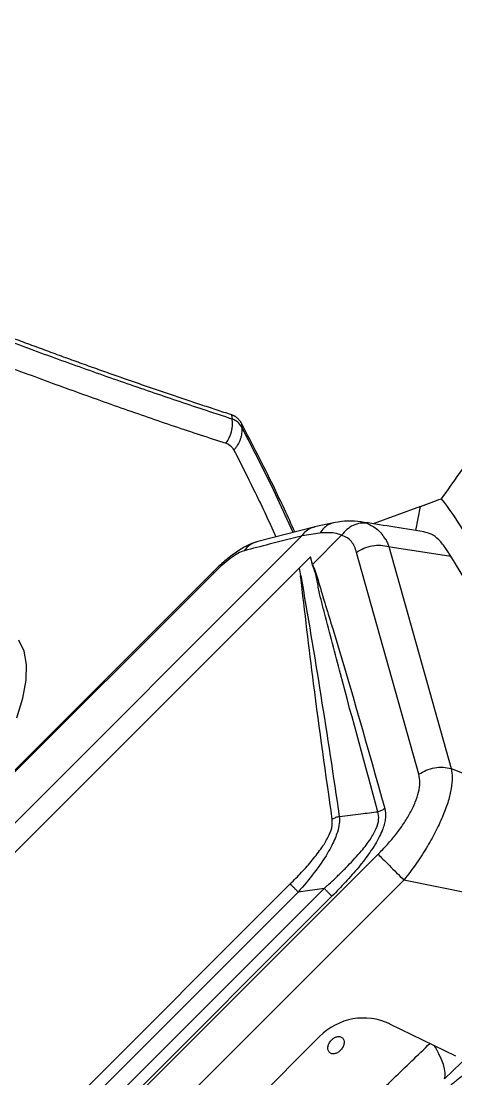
# Model space of a CAD drawing. Extents: x -2 to 78, y -19 to 124.
# Drawn here: x 67.95 to 71.39, y 10.39 to 18.75 of the extents above; entities that cross this region are included whole.
import ezdxf

# ---------------------------------------------------------------- set-up
doc = ezdxf.new("R2010")
doc.units = 0
doc.header["$MEASUREMENT"] = 0
doc.layers.add('1', color=4, linetype='Continuous')
doc.layers.add('GEOMETRY', color=2, linetype='Continuous', lineweight=25)

# ---------------------------------------------------------------- blocks, each defined once
blk = doc.blocks.new('2026 BEAM 220')
at = {"layer": 'GEOMETRY'}
for p, q in [((71.5927, 15.6391), (71.5972, 15.6058)), ((71.6709, 15.5726), (71.6736, 15.5406)), ((73.0858, 14.9135), (72.7138, 14.7769)), ((73.0494, 14.7236), (73.0857, 14.9135)), ((72.2529, 14.7535), (71.7996, 14.6367)), ((72.4123, 14.7873), (72.2494, 14.7521)), ((72.6121, 14.7923), (72.6626, 14.7811)), ((72.1496, 14.6804), (65.7077, 8.2384)), ((72.1516, 14.6824), (72.1496, 14.6804)), ((72.2901, 14.703), (72.1516, 14.6824)), ((72.4629, 14.6867), (72.2324, 14.4562)), ((72.8375, 14.5962), (73.3307, 12.8401)), ((72.8375, 14.5962), (72.8661, 14.5918)), ((72.8661, 14.5918), (73.3261, 14.521)), ((72.2172, 14.5157), (72.1306, 14.4291)), ((72.2324, 14.4562), (72.2172, 14.5157)), ((73.0742, 12.7948), (72.581, 14.551)), ((74.6781, 12.299), (73.3261, 14.521)), ((72.1306, 14.4291), (65.9589, 8.2574)), ((71.447, 14.3974), (65.9906, 8.941)), ((72.1396, 14.3661), (72.1306, 14.4291)), ((72.2331, 14.4541), (72.2324, 14.4562)), ((71.4543, 14.3901), (65.998, 8.9337)), ((73.3307, 12.8401), (74.6781, 12.299)), ((68.2261, 7.6365), (72.7516, 12.162)), ((72.9561, 11.9576), (68.4304, 7.432)), ((68.461, 8.3311), (72.0568, 11.927)), ((68.4964, 8.0624), (72.3256, 11.8916)), ((72.3256, 11.8916), (72.1204, 11.8635)), ((73.4916, 11.8481), (72.956, 11.9576)), ((72.1204, 11.8635), (68.5246, 8.2676)), ((72.3868, 11.8304), (68.5576, 8.0012)), ((73.3664, 10.5656), (72.8444, 10.8192)), ((69.6685, 8.1002), (72.2878, 10.7195)), ((73.277, 10.3853), (73.4734, 10.5741)), ((73.277, 10.3853), (73.4734, 10.5741))]:
    blk.add_line(p, q, dxfattribs=at)
at = {"layer": 'GEOMETRY', "flags": 128}
for points in [[(72.0812, 14.7093), (71.9249, 15.0444), (71.8344, 15.2283), (71.6736, 15.5406), (71.6736, 15.5406), (71.6736, 15.5406)], [(71.447, 14.3974), (71.4477, 14.3967), (71.4543, 14.3901)], [(69.8946, 13.2414), (69.943, 13.3978), (69.9689, 13.5388), (69.9718, 13.6633), (69.9518, 13.7697), (69.9095, 13.8558)], [(73.277, 10.3853), (73.2826, 10.4063), (73.2829, 10.4324), (73.278, 10.4633), (73.268, 10.4988), (73.2528, 10.5386), (73.2326, 10.5825), (73.2076, 10.6301), (73.1978, 10.6475)]]:
    blk.add_lwpolyline(points, dxfattribs=at)
at = {"layer": 'GEOMETRY'}
for centre, radius, start, end in [((71.3327, 15.5705), 0.2669, 324.19994, 7.6039), ((71.8505, 14.4475), 0.196, 105.08116, 143.49676), ((73.2969, 7.0912), 3.8587, 201.64607, 68.35381), ((73.2969, 7.0912), 3.8587, 201.64596, 68.35388), ((73.2969, 7.0912), 3.6322, 197.5564, 72.44414)]:
    blk.add_arc(centre, radius, start, end, dxfattribs=at)
blk.add_ellipse((72.6256, 10.364), major_axis=(0.1929, 0.467), ratio=0.96522, start_param=6.224678, end_param=7.447569, dxfattribs=at)
for points, knots in [([(73.253, 14.9757), (73.3018, 15.0417), (73.4109, 15.195), (73.5718, 15.4416), (73.7332, 15.7163), (73.8818, 15.9982), (74.0173, 16.2866), (74.1393, 16.5809), (74.2837, 16.9805), (74.4294, 17.4916), (74.5271, 18.014), (74.5703, 18.3832), (74.5875, 18.5949), (74.5934, 18.7009), (74.596, 18.754)], [0, 0, 0, 0, 0.0482664, 0.1107664, 0.1732664, 0.2357664, 0.2982664, 0.3607664, 0.4232664, 0.5482664, 0.6732664, 0.7357664, 0.7670164, 0.7982664, 0.7982664, 0.7982664, 0.7982664]), ([(71.5927, 15.6391), (71.5726, 15.6456), (71.5324, 15.6587), (71.4717, 15.6786), (71.4107, 15.6987), (71.3495, 15.719), (71.2879, 15.7395), (71.2261, 15.7602), (71.164, 15.7811), (71.1016, 15.8022), (71.0389, 15.8235), (70.9759, 15.845), (70.9126, 15.8667), (70.849, 15.8887), (70.7852, 15.9108), (70.7211, 15.9333), (70.6567, 15.9559), (70.592, 15.9788), (70.527, 16.0019), (70.4618, 16.0252), (70.3963, 16.0488), (70.3306, 16.0725), (70.2646, 16.0965), (70.1983, 16.1207), (70.1318, 16.1451), (70.065, 16.1697), (69.998, 16.1946), (69.9308, 16.2196), (69.8632, 16.2448), (69.7955, 16.2703), (69.7275, 16.2959), (69.6593, 16.3218), (69.5908, 16.3478), (69.522, 16.374), (69.4531, 16.4005), (69.3838, 16.4271), (69.3143, 16.4539), (69.2446, 16.4809), (69.1746, 16.5081), (69.1043, 16.5355), (69.0338, 16.563), (68.9417, 16.5992), (68.8276, 16.6441), (68.691, 16.6982), (68.5534, 16.753), (68.4149, 16.8084), (68.2754, 16.8646), (68.1349, 16.9215), (68.0404, 16.9599), (67.9931, 16.9792)], [0, 0, 0, 0, 0.01875, 0.0375002, 0.0562503, 0.0750005, 0.0937508, 0.112501, 0.1312511, 0.1500012, 0.1687512, 0.187501, 0.2062507, 0.2250003, 0.24375, 0.2624998, 0.2812497, 0.2999996, 0.3187497, 0.3374999, 0.3562501, 0.3750004, 0.3937507, 0.4125008, 0.4312507, 0.4500006, 0.4687504, 0.4875003, 0.5062504, 0.5250007, 0.5437511, 0.5625015, 0.5812518, 0.6000019, 0.6187519, 0.6375017, 0.6562514, 0.675001, 0.6937507, 0.7125003, 0.73125, 0.7499997, 0.7857138, 0.8214281, 0.8571426, 0.8928572, 0.9285717, 0.964286, 1, 1, 1, 1]), ([(71.5972, 15.6058), (71.4633, 15.6493), (71.3272, 15.6943), (71.0507, 15.7875), (70.9102, 15.8355), (70.6253, 15.9341), (70.4808, 15.9848), (70.188, 16.0901), (70.0397, 16.1445), (69.7396, 16.2566), (69.5878, 16.3143), (69.2803, 16.4327), (69.1247, 16.4932), (68.6519, 16.6791), (68.3288, 16.8085), (67.9972, 16.9439)], [0, 0, 0, 0, 0.125, 0.125, 0.25, 0.25, 0.375, 0.375, 0.5, 0.5, 0.625, 0.625, 0.75, 0.75, 1, 1, 1, 1]), ([(67.9502, 16.757), (68.2819, 16.6217), (68.6049, 16.4923), (69.2348, 16.2447), (69.5415, 16.1265), (69.9907, 15.9581), (70.1386, 15.9034), (70.4308, 15.797), (70.5751, 15.7453), (70.86, 15.6449), (71.0007, 15.5963), (71.2087, 15.5263), (71.2776, 15.5034), (71.4143, 15.4584), (71.482, 15.4362), (71.5491, 15.4143)], [0, 0, 0, 0, 0.25, 0.25, 0.5, 0.5, 0.625, 0.625, 0.75, 0.75, 0.875, 0.875, 0.9375, 0.9375, 1, 1, 1, 1]), ([(71.6709, 15.5726), (71.6697, 15.5749), (71.6671, 15.5795), (71.663, 15.586), (71.6585, 15.5923), (71.6538, 15.5982), (71.6489, 15.6038), (71.6437, 15.609), (71.6382, 15.614), (71.6324, 15.6186), (71.6264, 15.6229), (71.6202, 15.6268), (71.6137, 15.6304), (71.6069, 15.6336), (71.5999, 15.6366), (71.5951, 15.6382), (71.5927, 15.6391)], [0, 0, 0, 0, 0.0714288, 0.1428582, 0.2142883, 0.2857186, 0.357149, 0.4285792, 0.5000089, 0.5714378, 0.6428659, 0.7142932, 0.7857198, 0.857146, 0.9285725, 1, 1, 1, 1]), ([(72.0937, 14.7125), (72.0389, 14.8321), (71.9137, 15.1055), (71.7583, 15.4044), (71.6709, 15.5726)], [0, 0, 0, 0, 0.437438, 1, 1, 1, 1]), ([(71.6736, 15.5406), (71.675, 15.5246), (71.6747, 15.5087), (71.6716, 15.4849), (71.6702, 15.477), (71.6665, 15.4611), (71.6642, 15.4532), (71.6563, 15.4301), (71.6494, 15.4152), (71.6369, 15.3938), (71.6323, 15.3868), (71.6226, 15.3734), (71.6174, 15.3669), (71.6118, 15.3607)], [0, 0, 0, 0, 0.25, 0.25, 0.375, 0.375, 0.5, 0.5, 0.75, 0.75, 0.875, 0.875, 1, 1, 1, 1]), ([(71.6118, 15.3607), (71.6646, 15.256), (71.7494, 15.0882), (71.8591, 14.859), (71.9147, 14.7373), (71.9437, 14.6738)], [0, 0, 0, 0, 0.442193, 0.709317, 1, 1, 1, 1]), ([(72.251, 14.7506), (72.2431, 14.7489), (72.2181, 14.7435), (72.1801, 14.7206), (72.1557, 14.6937), (72.1435, 14.6802)], [0, 0, 0, 0, 0.18772, 0.594072, 1, 1, 1, 1]), ([(72.4112, 14.7864), (72.397, 14.7834), (72.3658, 14.7768), (72.3235, 14.7479), (72.3011, 14.7178), (72.2901, 14.703)], [0, 0, 0, 0, 0.298611, 0.655176, 1, 1, 1, 1]), ([(72.617, 14.7921), (72.5824, 14.7957), (72.5158, 14.8025), (72.445, 14.7924), (72.4109, 14.7876)], [0, 0, 0, 0, 0.518316, 1, 1, 1, 1]), ([(72.6626, 14.7811), (72.645, 14.7821), (72.6092, 14.7841), (72.5547, 14.7661), (72.5037, 14.7344), (72.4765, 14.7026), (72.4632, 14.687)], [0, 0, 0, 0, 0.245715, 0.499928, 0.754179, 1, 1, 1, 1]), ([(73.116, 14.7131), (73.028, 14.727), (72.8604, 14.7535), (72.6922, 14.7803), (72.6122, 14.7931)], [0, 0, 0, 0, 0.524392, 1, 1, 1, 1]), ([(72.6626, 14.7811), (72.6925, 14.7668), (72.7515, 14.7384), (72.7909, 14.6818), (72.8104, 14.6538)], [0, 0, 0, 0, 0.504499, 1, 1, 1, 1]), ([(72.1435, 14.6802), (72.0595, 14.6585), (71.9094, 14.6197), (71.7591, 14.581), (71.693, 14.564)], [0, 0, 0, 0, 0.56, 1, 1, 1, 1]), ([(72.1497, 14.6803), (72.1492, 14.6799), (72.1483, 14.6791), (72.1469, 14.6784), (72.1458, 14.6779), (72.1445, 14.6779), (72.1434, 14.6783), (72.1435, 14.6796), (72.1435, 14.6802)], [0, 0, 0, 0, 0.106751, 0.213208, 0.330979, 0.468841, 0.737254, 1, 1, 1, 1]), ([(72.4632, 14.687), (72.445, 14.6927), (72.4092, 14.7041), (72.3504, 14.708), (72.3108, 14.7047), (72.2901, 14.703)], [0, 0, 0, 0, 0.329137, 0.650204, 1, 1, 1, 1]), ([(72.4629, 14.6867), (72.463, 14.6868), (72.463, 14.6868), (72.4631, 14.6869), (72.4632, 14.687)], [0, 0, 0, 0, 0.560067, 1, 1, 1, 1]), ([(72.581, 14.551), (72.576, 14.5667), (72.566, 14.598), (72.5418, 14.6378), (72.5079, 14.6686), (72.4779, 14.6807), (72.4629, 14.6867)], [0, 0, 0, 0, 0.249787, 0.499296, 0.749124, 1, 1, 1, 1]), ([(72.8117, 14.655), (72.8162, 14.6456), (72.8251, 14.6269), (72.8334, 14.6065), (72.8375, 14.5962)], [0, 0, 0, 0, 0.498796, 1, 1, 1, 1]), ([(73.2886, 14.5805), (73.2702, 14.6053), (73.2334, 14.655), (73.173, 14.6989), (73.132, 14.708), (73.1128, 14.7123)], [0, 0, 0, 0, 0.345481, 0.693377, 1, 1, 1, 1]), ([(71.8001, 14.6368), (71.7736, 14.6279), (71.7201, 14.6099), (71.6309, 14.5547), (71.5376, 14.4837), (71.4777, 14.4267), (71.447, 14.3974)], [0, 0, 0, 0, 0.236071, 0.477194, 0.731996, 1, 1, 1, 1]), ([(71.693, 14.564), (71.6769, 14.5579), (71.6446, 14.5457), (71.5823, 14.5031), (71.5177, 14.4513), (71.4757, 14.4107), (71.4543, 14.3901)], [0, 0, 0, 0, 0.249073, 0.499064, 0.745848, 1, 1, 1, 1]), ([(73.3261, 14.5209), (73.32, 14.5309), (73.3077, 14.551), (73.2949, 14.5707), (73.2886, 14.5805)], [0, 0, 0, 0, 0.499338, 1, 1, 1, 1]), ([(72.7506, 12.4988), (72.6506, 12.8621), (72.5066, 13.3853), (72.3605, 13.9417), (72.3031, 14.1662), (72.2795, 14.2621), (72.2663, 14.3651), (72.2429, 14.4236), (72.2313, 14.4526)], [0, 0, 0, 0, 0.559957, 0.806347, 0.854751, 0.903289, 0.952043, 1, 1, 1, 1]), ([(72.2331, 14.4541), (72.2352, 14.4496), (72.2554, 14.4062), (72.3039, 14.2329), (72.5014, 13.6011), (72.6702, 13), (72.804, 12.5233)], [0, 0, 0, 0, 0.007721, 0.074655, 0.266185, 1, 1, 1, 1]), ([(72.3893, 12.4378), (72.3387, 12.7949), (72.2482, 13.4327), (72.1722, 14.0805), (72.1387, 14.3655)], [0, 0, 0, 0, 0.560011, 1, 1, 1, 1]), ([(72.1405, 14.3667), (72.1941, 14.0514), (72.3012, 13.4208), (72.3971, 12.7808), (72.4451, 12.4609)], [0, 0, 0, 0, 0.500104, 1, 1, 1, 1]), ([(73.3307, 12.8401), (73.3339, 12.8168), (73.3403, 12.7693), (73.3316, 12.6822), (73.3081, 12.5827), (73.2682, 12.4718), (73.2127, 12.3514), (73.1418, 12.2233), (73.0566, 12.0894), (72.9901, 12.0023), (72.956, 11.9577)], [0, 0, 0, 0, 0.106091, 0.216747, 0.332036, 0.452511, 0.57882, 0.711898, 0.852403, 1, 1, 1, 1]), ([(72.7516, 12.162), (72.7765, 12.1877), (72.8257, 12.2385), (72.8933, 12.3198), (72.9539, 12.4027), (73.0063, 12.4883), (73.0474, 12.5728), (73.0744, 12.6549), (73.086, 12.7315), (73.0781, 12.7737), (73.0742, 12.7948)], [0, 0, 0, 0, 0.126547, 0.249919, 0.377175, 0.499718, 0.627528, 0.749863, 0.875036, 1, 1, 1, 1]), ([(72.3256, 11.8916), (72.3472, 11.9113), (72.3901, 11.9504), (72.4525, 12.0101), (72.5124, 12.0699), (72.5686, 12.1295), (72.6301, 12.1992), (72.6907, 12.2776), (72.7384, 12.3629), (72.7617, 12.44), (72.7543, 12.4793), (72.7506, 12.4988)], [0, 0, 0, 0, 0.103598, 0.206282, 0.307061, 0.405061, 0.499574, 0.643355, 0.769755, 0.885319, 1, 1, 1, 1]), ([(72.804, 12.5233), (72.8079, 12.4998), (72.8138, 12.4646), (72.8033, 12.4076), (72.7884, 12.3593), (72.7643, 12.304), (72.73, 12.2418), (72.6761, 12.1593), (72.5981, 12.0578), (72.4965, 11.9422), (72.4232, 11.8675), (72.3868, 11.8304)], [0, 0, 0, 0, 0.125242, 0.186962, 0.250585, 0.328395, 0.41141, 0.501036, 0.662351, 0.831997, 1, 1, 1, 1]), ([(72.4451, 12.4609), (72.502, 12.468), (72.6039, 12.4807), (72.7057, 12.4933), (72.7506, 12.4988)], [0, 0, 0, 0, 0.559389, 1, 1, 1, 1]), ([(72.804, 12.5233), (72.7958, 12.518), (72.7794, 12.5073), (72.7602, 12.5016), (72.7506, 12.4988)], [0, 0, 0, 0, 0.5, 1, 1, 1, 1]), ([(72.0568, 11.927), (72.0871, 11.9578), (72.1475, 12.0192), (72.2327, 12.1155), (72.3046, 12.2083), (72.3577, 12.2955), (72.3902, 12.3747), (72.3896, 12.4167), (72.3893, 12.4378)], [0, 0, 0, 0, 0.187072, 0.373689, 0.559995, 0.705553, 0.85283, 1, 1, 1, 1]), ([(72.4451, 12.4609), (72.4459, 12.4428), (72.4476, 12.4062), (72.4334, 12.3453), (72.4116, 12.286), (72.3851, 12.2297), (72.3347, 12.1386), (72.2474, 12.0129), (72.1634, 11.9141), (72.1204, 11.8635)], [0, 0, 0, 0, 0.114828, 0.233664, 0.317348, 0.406089, 0.500977, 0.744712, 1, 1, 1, 1]), ([(72.4451, 12.4609), (72.435, 12.4584), (72.4149, 12.4535), (72.3978, 12.443), (72.3893, 12.4378)], [0, 0, 0, 0, 0.5, 1, 1, 1, 1]), ([(72.3576, 10.65), (72.3549, 10.641), (72.3528, 10.6232), (72.3595, 10.6008), (72.3754, 10.5862), (72.3978, 10.5815), (72.4234, 10.5876), (72.4482, 10.6035), (72.4684, 10.6268), (72.4811, 10.6539), (72.4842, 10.6807), (72.4774, 10.7032), (72.4617, 10.7178), (72.4394, 10.7223), (72.4139, 10.7161), (72.3892, 10.7002), (72.3688, 10.677), (72.3603, 10.659), (72.3576, 10.65)], [0, 0, 0, 0, 0.062534, 0.125011, 0.187461, 0.249913, 0.312393, 0.374928, 0.437465, 0.499946, 0.562396, 0.624842, 0.687313, 0.749841, 0.812387, 0.874875, 0.93733, 1, 1, 1, 1]), ([(72.1941, 9.7279), (72.1941, 9.7279), (72.216, 9.7493), (72.3404, 9.8707), (72.5675, 10.0915), (72.8688, 10.3834), (73.0657, 10.573), (73.1614, 10.6652)], [0, 0, 0, 0, 0.000002, 0.067749, 0.383936, 0.700469, 1, 1, 1, 1]), ([(73.4714, 10.4496), (73.4603, 10.4409), (73.4381, 10.4236), (73.4049, 10.3976), (73.372, 10.3717), (73.3393, 10.346), (73.3069, 10.3205), (73.2747, 10.295), (73.237, 10.2652), (73.1938, 10.2308), (73.1452, 10.1919), (73.0971, 10.1533), (73.0496, 10.1151), (73.0179, 10.0894), (73.0022, 10.0766)], [0, 0, 0, 0, 0.074262, 0.147533, 0.219815, 0.291109, 0.361419, 0.430745, 0.499089, 0.603699, 0.706085, 0.806258, 0.904226, 1, 1, 1, 1])]:
    blk.add_open_spline(points, degree=3, knots=knots, dxfattribs=at)
for points in [[(71.6736, 15.5406), (71.6567, 15.5728), (71.6308, 15.5949), (71.5972, 15.6058)], [(71.5491, 15.4143), (71.577, 15.4053), (71.5982, 15.3871), (71.6118, 15.3607)], [(73.0857, 14.9135), (73.1434, 14.9364), (73.1991, 14.957), (73.2531, 14.9755)], [(73.4298, 14.7181), (73.376, 14.8092), (73.3167, 14.8946), (73.253, 14.9757)], [(72.581, 14.551), (72.6001, 14.5629), (72.6382, 14.5869), (72.7053, 14.6056), (72.774, 14.6108), (72.8163, 14.6011), (72.8375, 14.5962)], [(73.0742, 12.7948), (73.0933, 12.8068), (73.1314, 12.8307), (73.1985, 12.8494), (73.2672, 12.8547), (73.3095, 12.8449), (73.3307, 12.8401)], [(72.7516, 12.162), (72.7636, 12.15), (72.7876, 12.1261), (72.8401, 12.0736), (72.8986, 12.0152), (72.9369, 11.9769), (72.956, 11.9578)], [(72.1204, 11.8635), (72.1138, 11.87), (72.1008, 11.8831), (72.0831, 11.9007), (72.0677, 11.9161), (72.0605, 11.9234), (72.0568, 11.927)], [(72.3868, 11.8304), (72.3831, 11.8341), (72.3757, 11.8414), (72.3609, 11.8563), (72.3441, 11.8731), (72.3317, 11.8854), (72.3256, 11.8916)]]:
    blk.add_open_spline(points, degree=3, dxfattribs=at)

msp = doc.modelspace()

# ---------------------------------------------------------------- block references
at = {"layer": '1'}
msp.add_blockref('2026 BEAM 220', (-1.9801, 0), dxfattribs=at)

doc.saveas('drawing.dxf')
